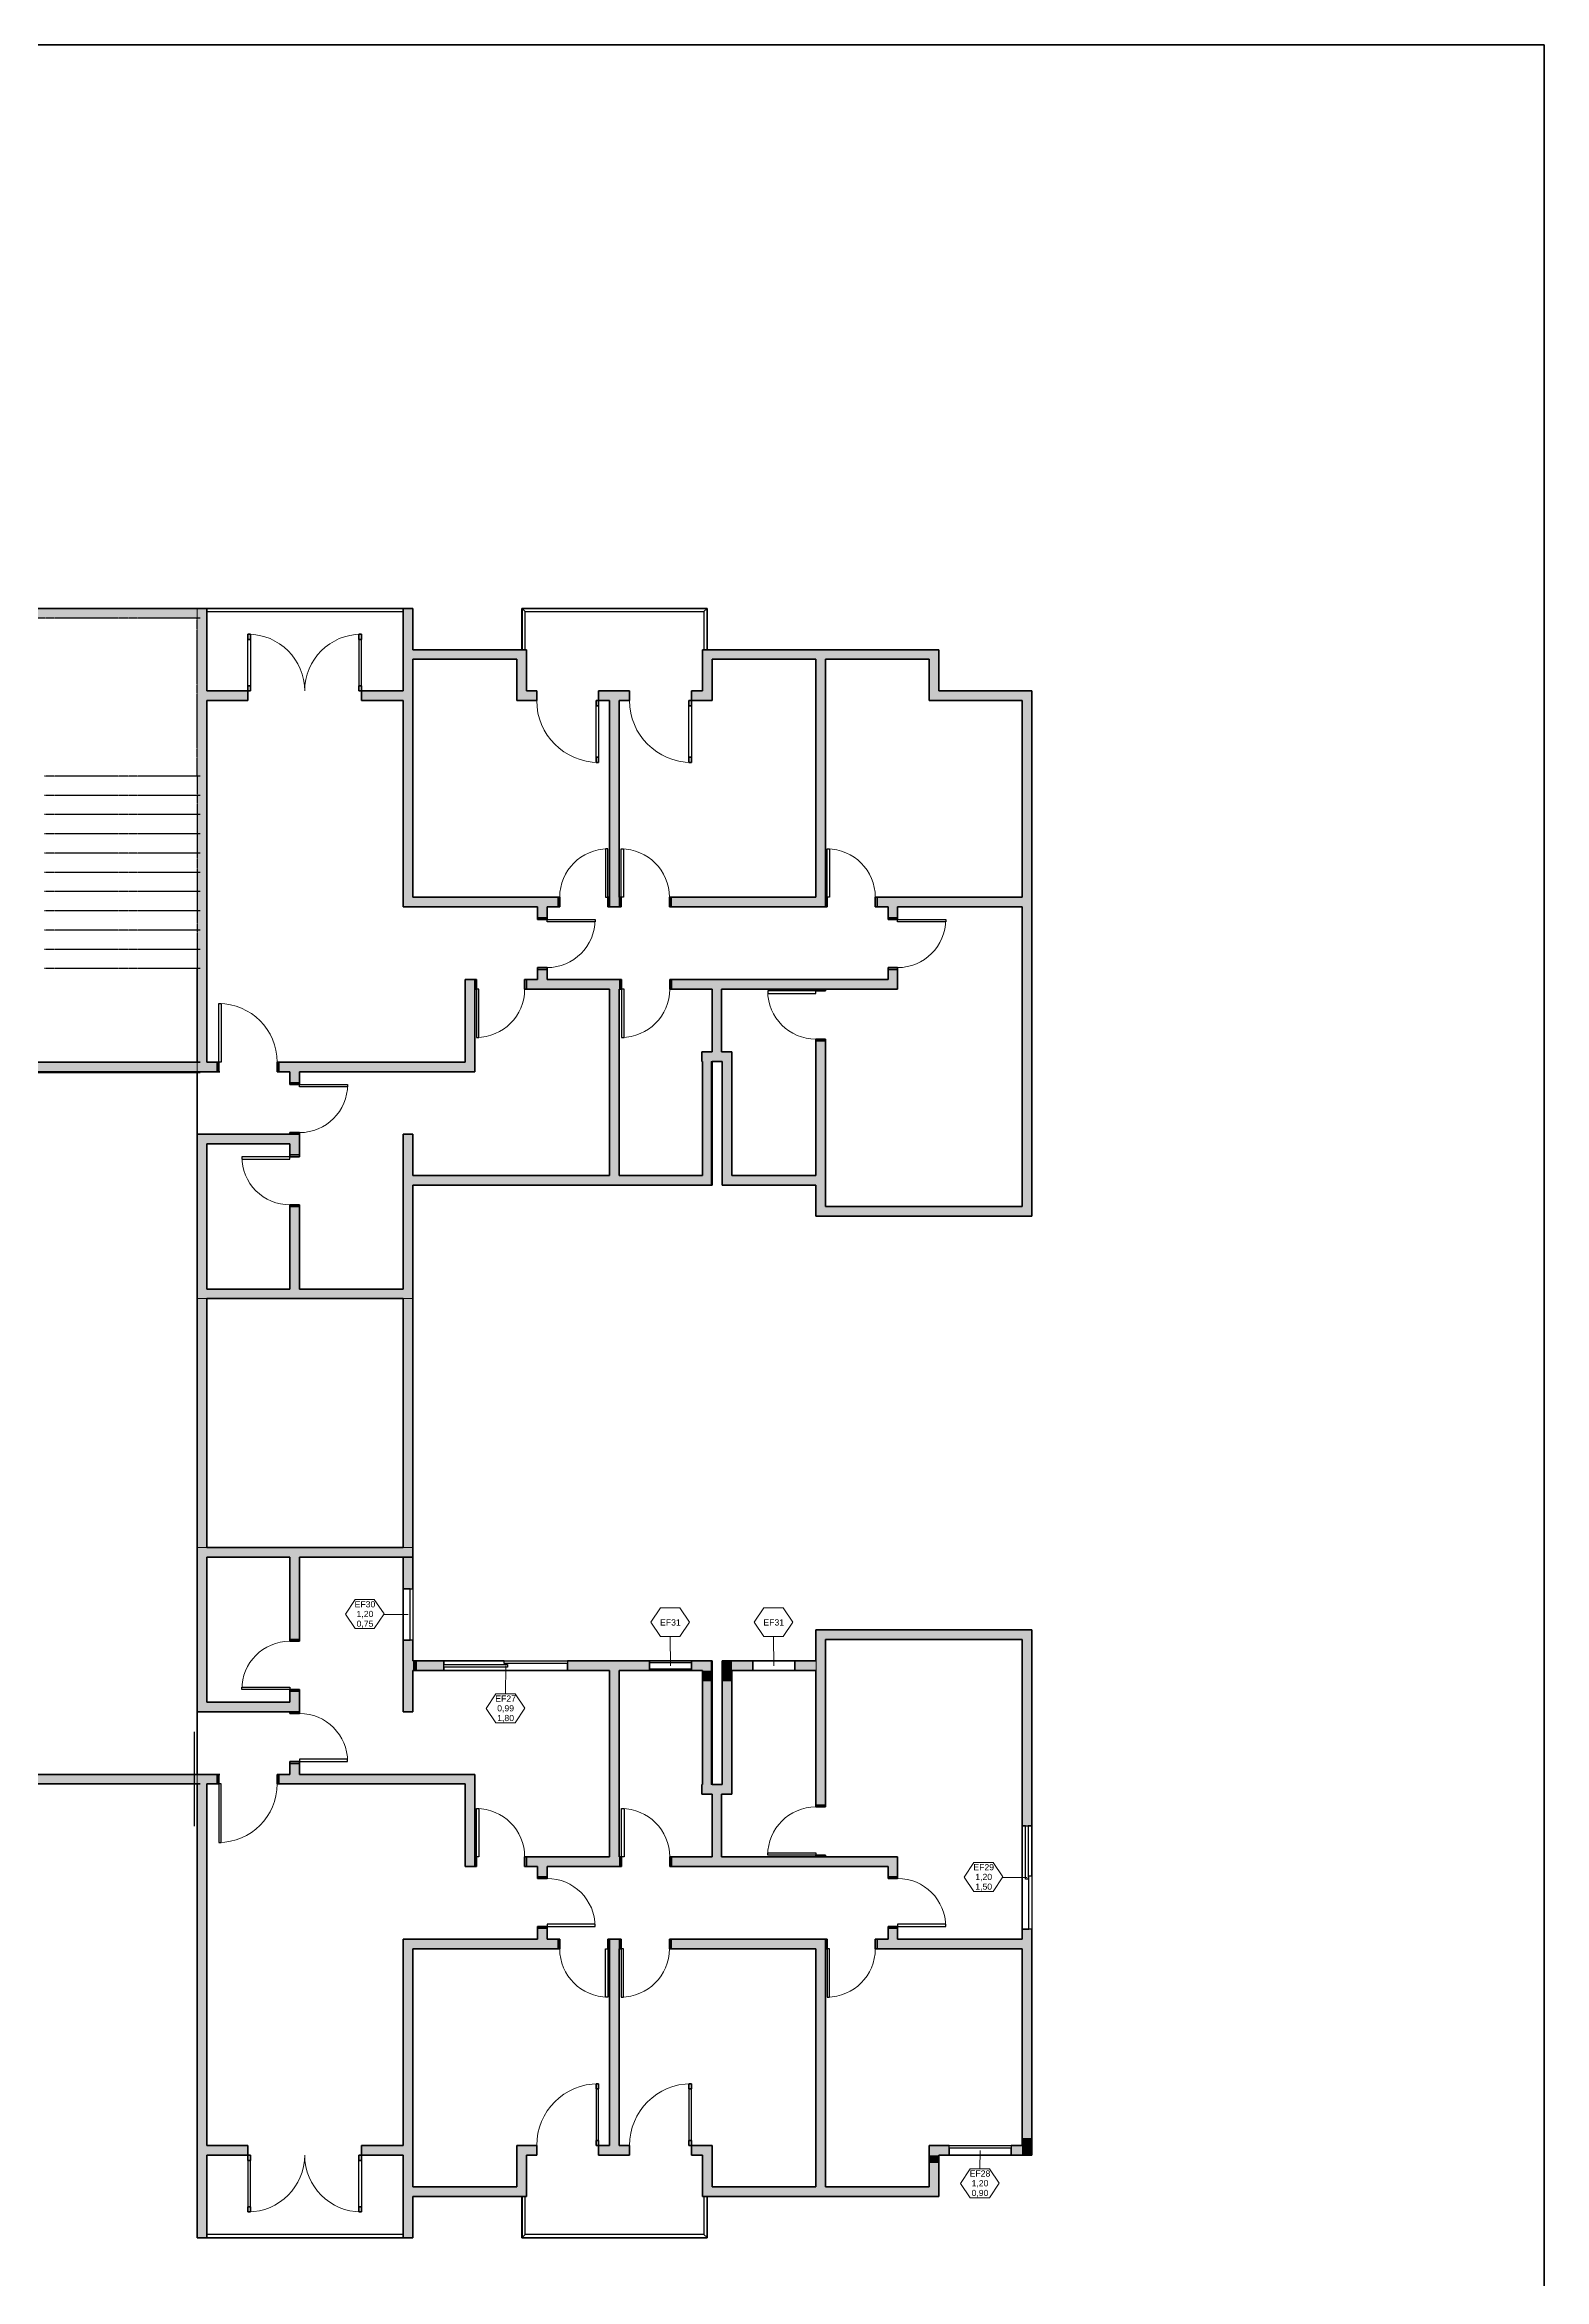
# Model space of a CAD drawing. Header units: millimetres. Extents: x -89199 to -43199, y 20435 to 81035.
# Drawn here: x -65012 to -43199, y 48529 to 81035 of the extents above; entities that cross this region are included whole.
import ezdxf

# ---------------------------------------------------------------- set-up
doc = ezdxf.new("R2010")
doc.units = ezdxf.units.MM
doc.linetypes.add('Oculto', pattern=[7.14375, 4.7625, -2.38125])
for name, color, linetype, lineweight in [('A-DOOR', 31, 'Continuous', 25), ('A-DOOR-FRAM', 31, 'Continuous', 35), ('A-FLOR', 192, 'Continuous', 35), ('A-FLOR-HDLN', 190, 'Continuous', 13), ('A-GLAZ', 151, 'Continuous', 25), ('A-GLAZ-IDEN', 152, 'Continuous', 9), ('A-WALL', 113, 'Continuous', 35), ('A-WALL-PATT', 111, 'Continuous', 35), ('Corrimão', 7, 'Continuous', 25), ('Guarda-corpos', 7, 'Continuous', 25), ('S-BEAM', 12, 'Continuous', 25), ('S-STRS-MBND', 31, 'Oculto', 25)]:
    doc.layers.add(name, color=color, linetype=linetype, lineweight=lineweight)
doc.styles.add('Arial', font='arial.ttf', dxfattribs={"height": 90})

# ---------------------------------------------------------------- blocks, each defined once
blk = doc.blocks.new('Porta-Interna-Única-2_Painel-Madeira - 700 x 2100mm-3154936-Planta baixa paredes')
at = {"layer": 'A-DOOR'}
for p, q in [((350, 767), (315, 767)), ((315, 767), (315, 67)), ((350, 67), (350, 767)), ((315, 67), (350, 67))]:
    blk.add_line(p, q, dxfattribs=at)
at = {"layer": 'A-DOOR', "lineweight": 13}
blk.add_arc((350, 67), 700, 90, 180, dxfattribs=at)
at = {"layer": 'A-DOOR-FRAM'}
for p, q in [((-350, 67), (-375, 67)), ((-375, 67), (-375, -73)), ((-350, -73), (-350, 67)), ((350, 67), (350, -73)), ((375, 67), (350, 67)), ((375, -73), (375, 67)), ((-375, -73), (-350, -73)), ((350, -73), (375, -73))]:
    blk.add_line(p, q, dxfattribs=at)
blk = doc.blocks.new('Porta-Interna-Única-2_Painel-Madeira - 700 x 2100mm-3166822-Planta baixa paredes')
at = {"layer": 'A-DOOR'}
for p, q in [((315, -67), (350, -67)), ((315, -767), (315, -67)), ((350, -67), (350, -767)), ((350, -767), (315, -767))]:
    blk.add_line(p, q, dxfattribs=at)
at = {"layer": 'A-DOOR', "lineweight": 13}
blk.add_arc((350, -67), 700, 180, 270, dxfattribs=at)
at = {"layer": 'A-DOOR-FRAM'}
for p, q in [((-375, 73), (-350, 73)), ((-375, -67), (-375, 73)), ((-350, 73), (-350, -67)), ((350, 73), (375, 73)), ((350, -67), (350, 73)), ((375, 73), (375, -67)), ((-350, -67), (-375, -67)), ((375, -67), (350, -67))]:
    blk.add_line(p, q, dxfattribs=at)
blk = doc.blocks.new('Porta-Interna-Única-2_Painel-Madeira - 900 x 2100mm 2-3167979-Planta baixa paredes')
at = {"layer": 'A-DOOR'}
for p, q in [((425, 917), (390, 917)), ((390, 917), (390, 67)), ((425, 67), (425, 917)), ((390, 67), (425, 67))]:
    blk.add_line(p, q, dxfattribs=at)
at = {"layer": 'A-DOOR', "lineweight": 13}
blk.add_arc((425, 67), 850, 90, 180, dxfattribs=at)
at = {"layer": 'A-DOOR-FRAM'}
for p, q in [((-425, 67), (-450, 67)), ((-450, 67), (-450, -73)), ((-425, -73), (-425, 67)), ((425, 67), (425, -73)), ((450, 67), (425, 67)), ((450, -73), (450, 67)), ((-450, -73), (-425, -73)), ((425, -73), (450, -73))]:
    blk.add_line(p, q, dxfattribs=at)
blk = doc.blocks.new('Porta de entrada dupla sem revestimento - 1640 x 2100mm-3183201-Planta baixa paredes')
at = {"layer": 'A-DOOR', "lineweight": 13}
for centre, start, end in [((-825, -70), 270, 360), ((825, -70), 180, 270)]:
    blk.add_arc(centre, 825, start, end, dxfattribs=at)
at = {"layer": 'A-DOOR-FRAM'}
for p, q in [((-790, -70), (-825, -70)), ((-825, -70), (-825, -145)), ((-790, -145), (-825, -145)), ((-790, -145), (-790, -70)), ((790, -145), (790, -70)), ((790, -70), (825, -70)), ((790, -145), (825, -145)), ((825, -70), (825, -145)), ((-790, -820), (-825, -820)), ((-825, -820), (-825, -895)), ((-790, -895), (-825, -895)), ((-790, -895), (-790, -820)), ((790, -820), (825, -820)), ((790, -895), (790, -820)), ((790, -895), (825, -895)), ((825, -820), (825, -895))]:
    blk.add_line(p, q, dxfattribs=at)
at = {"layer": 'A-DOOR-FRAM', "lineweight": 25}
for p, q in [((-825, -145), (-825, -820)), ((-790, -820), (-790, -145)), ((790, -820), (790, -145)), ((825, -145), (825, -820))]:
    blk.add_line(p, q, dxfattribs=at)
blk = doc.blocks.new('Porta de entrada única com revestimento - 900 x 2100mm-3173982-Planta baixa paredes')
at = {"layer": 'A-DOOR', "lineweight": 13}
blk.add_arc((450, 70), 900, 90, 180, dxfattribs=at)
at = {"layer": 'A-DOOR-FRAM'}
for p, q in [((415, 970), (450, 970)), ((415, 970), (415, 895)), ((415, 895), (450, 895)), ((450, 895), (450, 970)), ((415, 145), (450, 145)), ((415, 145), (415, 70)), ((415, 70), (450, 70)), ((450, 70), (450, 145))]:
    blk.add_line(p, q, dxfattribs=at)
at = {"layer": 'A-DOOR-FRAM', "lineweight": 25}
for p, q in [((415, 895), (415, 145)), ((450, 145), (450, 895))]:
    blk.add_line(p, q, dxfattribs=at)
blk = doc.blocks.new('Guarda-corpo - Guarda-corpo-3188745-Planta baixa paredes')
at = {"layer": 'Corrimão'}
for p, q in [((-59795, 49183), (-62655, 49183)), ((-62655, 49138), (-59795, 49138))]:
    blk.add_line(p, q, dxfattribs=at)
blk = doc.blocks.new('Guarda-corpo - Guarda-corpo-3190578-Planta baixa paredes')
at = {"layer": 'Corrimão'}
for p, q in [((-58067, 49735), (-58067, 49138)), ((-58022, 49183), (-58022, 49735)), ((-55422, 49735), (-55422, 49183)), ((-55377, 49138), (-55377, 49735)), ((-58067, 49138), (-58022, 49183)), ((-58067, 49138), (-55377, 49138)), ((-55422, 49183), (-58022, 49183)), ((-55377, 49138), (-55422, 49183))]:
    blk.add_line(p, q, dxfattribs=at)
blk = doc.blocks.new('Porta-Interna-Única-2_Painel-Madeira - 900 x 2100mm 2-3201281-Planta baixa paredes')
at = {"layer": 'A-DOOR'}
for p, q in [((390, -67), (425, -67)), ((390, -917), (390, -67)), ((425, -67), (425, -917)), ((425, -917), (390, -917))]:
    blk.add_line(p, q, dxfattribs=at)
at = {"layer": 'A-DOOR', "lineweight": 13}
blk.add_arc((425, -67), 850, 180, 270, dxfattribs=at)
at = {"layer": 'A-DOOR-FRAM'}
for p, q in [((-450, 73), (-425, 73)), ((-450, -67), (-450, 73)), ((-425, 73), (-425, -67)), ((425, 73), (450, 73)), ((425, -67), (425, 73)), ((450, 73), (450, -67)), ((-425, -67), (-450, -67)), ((450, -67), (425, -67))]:
    blk.add_line(p, q, dxfattribs=at)
blk = doc.blocks.new('Porta de entrada dupla sem revestimento - 1640 x 2100mm-3201288-Planta baixa paredes')
at = {"layer": 'A-DOOR', "lineweight": 13}
for centre, start, end in [((-825, 70), 0, 90), ((825, 70), 90, 180)]:
    blk.add_arc(centre, 825, start, end, dxfattribs=at)
at = {"layer": 'A-DOOR-FRAM'}
for p, q in [((-825, 820), (-825, 895)), ((-790, 895), (-825, 895)), ((-790, 820), (-825, 820)), ((-790, 895), (-790, 820)), ((790, 895), (825, 895)), ((790, 895), (790, 820)), ((790, 820), (825, 820)), ((825, 820), (825, 895)), ((-790, 145), (-825, 145)), ((-825, 70), (-825, 145)), ((-790, 70), (-825, 70)), ((-790, 145), (-790, 70)), ((790, 145), (825, 145)), ((790, 145), (790, 70)), ((790, 70), (825, 70)), ((825, 70), (825, 145))]:
    blk.add_line(p, q, dxfattribs=at)
at = {"layer": 'A-DOOR-FRAM', "lineweight": 25}
for p, q in [((-825, 145), (-825, 820)), ((-790, 820), (-790, 145)), ((790, 820), (790, 145)), ((825, 145), (825, 820))]:
    blk.add_line(p, q, dxfattribs=at)
blk = doc.blocks.new('Porta de entrada única com revestimento - 900 x 2100mm-3201287-Planta baixa paredes')
at = {"layer": 'A-DOOR', "lineweight": 13}
blk.add_arc((450, -70), 900, 180, 270, dxfattribs=at)
at = {"layer": 'A-DOOR-FRAM'}
for p, q in [((415, -145), (415, -70)), ((415, -70), (450, -70)), ((415, -145), (450, -145)), ((450, -70), (450, -145)), ((415, -895), (450, -895)), ((415, -970), (415, -895)), ((415, -970), (450, -970)), ((450, -895), (450, -970))]:
    blk.add_line(p, q, dxfattribs=at)
at = {"layer": 'A-DOOR-FRAM', "lineweight": 25}
for p, q in [((415, -895), (415, -145)), ((450, -145), (450, -895))]:
    blk.add_line(p, q, dxfattribs=at)
blk = doc.blocks.new('Guarda-corpo - Guarda-corpo-3206152-Planta baixa paredes')
at = {"layer": 'Corrimão'}
for p, q in [((-59795, 72833), (-62655, 72833)), ((-62655, 72788), (-59795, 72788))]:
    blk.add_line(p, q, dxfattribs=at)
blk = doc.blocks.new('Guarda-corpo - Guarda-corpo-3206160-Planta baixa paredes')
at = {"layer": 'Corrimão'}
for p, q in [((-58067, 72833), (-58067, 72235)), ((-58022, 72788), (-58067, 72833)), ((-55377, 72833), (-58067, 72833)), ((-55422, 72788), (-55377, 72833)), ((-55377, 72235), (-55377, 72833)), ((-58022, 72235), (-58022, 72788)), ((-58022, 72788), (-55422, 72788)), ((-55422, 72788), (-55422, 72235))]:
    blk.add_line(p, q, dxfattribs=at)
blk = doc.blocks.new('Janela de correr - 2 Painéis - Janela de correr - 2 Painéis-3159967-Planta baixa paredes')
at = {"layer": 'A-GLAZ'}
for p, q in [((-25, 20), (900, 20)), ((-25, -20), (-25, 20)), ((900, 20), (900, -20)), ((-900, -30), (25, -30)), ((-900, -70), (-900, -30)), ((25, -70), (-900, -70)), ((900, -20), (-25, -20)), ((25, -30), (25, -70))]:
    blk.add_line(p, q, dxfattribs=at)
blk = doc.blocks.new('Inclinar e virar janela - 1 Painel - Inclinar e virar janela - 1 Painel-3187386-Planta baixa paredes')
at = {"layer": 'A-GLAZ'}
for p, q in [((-450, -30), (450, -30)), ((-450, -70), (-450, -30)), ((450, -70), (-450, -70)), ((450, -30), (450, -70))]:
    blk.add_line(p, q, dxfattribs=at)
blk = doc.blocks.new('Janela de correr - 2 Painéis - Janela de correr - 2 Painéis 1_50m-3186933-Planta baixa paredes')
at = {"layer": 'A-GLAZ'}
for p, q in [((-25, 20), (750, 20)), ((-25, -20), (-25, 20)), ((750, 20), (750, -20)), ((-750, -30), (25, -30)), ((-750, -70), (-750, -30)), ((25, -70), (-750, -70)), ((750, -20), (-25, -20)), ((25, -30), (25, -70))]:
    blk.add_line(p, q, dxfattribs=at)
blk = doc.blocks.new('Inclinar e virar janela - 1 Painel - Inclinar e virar janela - 1 Painel 0_75m-3187403-Planta baixa paredes')
at = {"layer": 'A-GLAZ'}
for p, q in [((-375, 70), (375, 70)), ((-375, 30), (-375, 70)), ((375, 30), (-375, 30)), ((375, 70), (375, 30))]:
    blk.add_line(p, q, dxfattribs=at)
blk = doc.blocks.new('Identificador da janela - Identificador da janela-3406965-Planta baixa paredes')
at = {"layer": 'A-GLAZ-IDEN'}
for p, q in [((-9.5, 0.2), (-4.8, 7.2)), ((-4.8, -6.8), (-9.5, 0.2)), ((-4.8, 7.2), (4.5, 7.2)), ((4.5, 7.2), (9.2, 0.3)), ((4.5, -6.8), (9.2, 0.3)), ((-4.8, -6.8), (4.5, -6.8))]:
    blk.add_line(p, q, dxfattribs=at)

msp = doc.modelspace()

# ---------------------------------------------------------------- hatches: boundary and pattern name
at = {"layer": 'A-WALL-PATT'}
for points in [[(-65302, 72695), (-62752, 72695), (-62752, 72835), (-67602, 72835), (-67602, 72695), (-66156, 72695)], [(-62655, 66095), (-62655, 72835), (-62795, 72835), (-62795, 66095)], [(-59655, 68495), (-59655, 72835), (-59795, 72835), (-59795, 68495)], [(-58145, 72095), (-58145, 72235), (-59655, 72235), (-59655, 72095), (-58922, 72095)], [(-58005, 71635), (-58005, 72235), (-58145, 72235), (-58145, 71635)], [(-53655, 72095), (-52145, 72095), (-52145, 72235), (-55445, 72235), (-55445, 72095), (-53795, 72095)], [(-52005, 71635), (-52005, 72235), (-52145, 72235), (-52145, 71635)], [(-55315, 71635), (-55305, 71635), (-55305, 72095), (-55445, 72095), (-55445, 71635), (-55353, 71635)], [(-53795, 68495), (-53655, 68495), (-53655, 72095), (-53795, 72095), (-53795, 68573)], [(-50795, 71495), (-50795, 71635), (-52145, 71635), (-52145, 71495), (-51219, 71495)], [(-50680, 64135), (-50655, 64135), (-50655, 71635), (-50795, 71635), (-50795, 64135)], [(-56795, 68635), (-56655, 68635), (-56655, 71495), (-56795, 71495), (-56795, 69463)], [(-53840, 68495), (-53795, 68495), (-53795, 68635), (-55880, 68635), (-55880, 68495), (-55155, 68495)], [(-52605, 68495), (-50795, 68495), (-50795, 68635), (-52905, 68635), (-52905, 68495), (-52745, 68495)], [(-58755, 66235), (-58755, 67435), (-58895, 67435), (-58895, 66235)], [(-56655, 64585), (-56655, 67295), (-56795, 67295), (-56795, 64585), (-56711, 64585)], [(-55305, 66385), (-55165, 66385), (-55165, 67295), (-55305, 67295)], [(-55315, 66245), (-55015, 66245), (-55015, 66385), (-55455, 66385), (-55455, 66245), (-55445, 66245)], [(-53795, 63995), (-53655, 63995), (-53655, 66545), (-53795, 66545), (-53795, 64135)], [(-55315, 64585), (-55305, 64585), (-55305, 66245), (-55445, 66245), (-55445, 64585)], [(-55155, 64445), (-55015, 64445), (-55015, 66245), (-55155, 66245), (-55155, 65317)], [(-61445, 65045), (-61445, 65185), (-62795, 65185), (-62795, 65045), (-61605, 65045)], [(-62795, 62795), (-62655, 62795), (-62655, 65045), (-62795, 65045), (-62795, 62935)], [(-59795, 62935), (-59655, 62935), (-59655, 65185), (-59795, 65185), (-59795, 63234)], [(-55315, 64445), (-55305, 64445), (-55305, 64585), (-59655, 64585), (-59655, 64445), (-56711, 64445)], [(-55015, 64445), (-53795, 64445), (-53795, 64585), (-55015, 64585)], [(-53655, 63995), (-50655, 63995), (-50655, 64135), (-53655, 64135)], [(-62795, 56925), (-62655, 56925), (-62655, 62795), (-62795, 62795), (-62795, 59068)], [(-59795, 62795), (-59655, 62795), (-59655, 62935), (-62655, 62935), (-62655, 62795), (-59873, 62795)], [(-59655, 59175), (-59655, 62795), (-59795, 62795), (-59795, 59175)], [(-59695, 59035), (-59655, 59035), (-59655, 59175), (-62655, 59175), (-62655, 59035), (-59795, 59035)], [(-53795, 55425), (-53655, 55425), (-53655, 57975), (-53795, 57975), (-53795, 57594), (-53782, 57594), (-53782, 57229), (-53795, 57229), (-53795, 56405)], [(-50795, 57835), (-50655, 57835), (-50655, 57975), (-53655, 57975), (-53655, 57835), (-50935, 57835)], [(-53795, 57229), (-53782, 57229), (-53782, 57594), (-53795, 57594), (-53795, 57385)], [(-59795, 56785), (-59655, 56785), (-59655, 57385), (-59795, 57385), (-59795, 56985)], [(-59655, 57385), (-59594, 57385), (-59594, 57525), (-59655, 57525)], [(-56795, 54675), (-56655, 54675), (-56655, 57385), (-56795, 57385), (-56795, 54902)], [(-55445, 57229), (-55305, 57229), (-55305, 57385), (-55445, 57385)], [(-55315, 55725), (-55305, 55725), (-55305, 57229), (-55445, 57229), (-55445, 55725)], [(-55015, 57229), (-55015, 57525), (-55155, 57525), (-55155, 57229)], [(-55155, 55725), (-55015, 55725), (-55015, 57229), (-55155, 57229), (-55155, 56985)], [(-61605, 56785), (-61445, 56785), (-61445, 56925), (-62795, 56925), (-62795, 56785), (-62655, 56785)], [(-66156, 55735), (-62752, 55735), (-62752, 55875), (-67602, 55875), (-67602, 55735)], [(-62795, 49135), (-62655, 49135), (-62655, 55875), (-62795, 55875), (-62795, 50735)], [(-58755, 54535), (-58755, 55735), (-58895, 55735), (-58895, 54535)], [(-55455, 55585), (-55015, 55585), (-55015, 55725), (-55455, 55725)], [(-55165, 54675), (-55165, 55585), (-55305, 55585), (-55305, 54675), (-55194, 54675)], [(-59795, 49135), (-59655, 49135), (-59655, 53475), (-59795, 53475), (-59795, 49709)], [(-56655, 50475), (-56655, 53335), (-56795, 53335), (-56795, 50475)], [(-55375, 53335), (-53795, 53335), (-53795, 53475), (-55880, 53475), (-55880, 53335)], [(-53655, 49875), (-53655, 53475), (-53795, 53475), (-53795, 49875)], [(-52745, 53335), (-50795, 53335), (-50795, 53475), (-52905, 53475), (-52905, 53335)], [(-50655, 50335), (-50655, 50587), (-50795, 50587), (-50795, 50335)], [(-58005, 49735), (-58005, 50335), (-58145, 50335), (-58145, 49735), (-58070, 49735)], [(-55305, 49875), (-55305, 50335), (-55445, 50335), (-55445, 49875), (-55315, 49875)], [(-52127, 50221), (-52005, 50221), (-52005, 50335), (-52145, 50335), (-52145, 50221)], [(-52005, 49735), (-52005, 50221), (-52145, 50221), (-52145, 49735)], [(-58145, 49735), (-58145, 49875), (-59655, 49875), (-59655, 49735)], [(-52145, 49735), (-52145, 49875), (-55445, 49875), (-55445, 49735), (-53548, 49735)]]:
    msp.add_hatch(color=256, dxfattribs=at).paths.add_polyline_path(points, flags=0)
h = msp.add_hatch(color=256, dxfattribs=at)
h.paths.add_polyline_path([(-59795, 71495), (-59795, 71635), (-60405, 71635), (-60405, 71495), (-59873, 71495)], flags=0)
h.paths.add_polyline_path([(-62293, 71495), (-62055, 71495), (-62055, 71635), (-62655, 71635), (-62655, 71495)], flags=0)
h = msp.add_hatch(color=256, dxfattribs=at)
h.paths.add_polyline_path([(-56955, 71495), (-56505, 71495), (-56505, 71635), (-56955, 71635), (-56955, 71567)], flags=0)
h.paths.add_polyline_path([(-55348, 71495), (-55305, 71495), (-55305, 71635), (-55605, 71635), (-55605, 71495), (-55368, 71495)], flags=0)
h.paths.add_polyline_path([(-58145, 71495), (-57855, 71495), (-57855, 71635), (-58145, 71635), (-58145, 71567)], flags=0)
h = msp.add_hatch(color=256, dxfattribs=at)
h.paths.add_polyline_path([(-56711, 68495), (-56650, 68495), (-56650, 68635), (-56795, 68635), (-56795, 68495)], flags=0)
h.paths.add_polyline_path([(-58831, 68495), (-57545, 68495), (-57545, 68635), (-59655, 68635), (-59655, 68495)], flags=0)
h.paths.add_polyline_path([(-55880, 68495), (-55880, 68635), (-55900, 68635), (-55900, 68495), (-55895, 68495)], flags=0)
h = msp.add_hatch(color=256, dxfattribs=at)
h.paths.add_polyline_path([(-57705, 67435), (-57705, 67585), (-57845, 67585), (-57845, 67435)], flags=0)
h.paths.add_polyline_path([(-57845, 68335), (-57705, 68335), (-57705, 68495), (-57845, 68495), (-57845, 68373)], flags=0)
h = msp.add_hatch(color=256, dxfattribs=at)
h.paths.add_polyline_path([(-52605, 67295), (-52605, 67585), (-52745, 67585), (-52745, 67295)], flags=0)
h.paths.add_polyline_path([(-52745, 68335), (-52605, 68335), (-52605, 68495), (-52745, 68495)], flags=0)
h = msp.add_hatch(color=256, dxfattribs=at)
h.paths.add_polyline_path([(-58005, 67295), (-56645, 67295), (-56645, 67435), (-58005, 67435), (-58005, 67400)], flags=0)
h.paths.add_polyline_path([(-52745, 67295), (-52745, 67435), (-55895, 67435), (-55895, 67295), (-53548, 67295)], flags=0)
h = msp.add_hatch(color=256, dxfattribs=at)
h.paths.add_polyline_path([(-67598, 66095), (-67372, 66095), (-67372, 66235), (-67602, 66235), (-67602, 66095)], flags=0)
h.paths.add_polyline_path([(-62752, 66095), (-62752, 66235), (-65932, 66235), (-65932, 66095), (-62756, 66095)], flags=0)
h = msp.add_hatch(color=256, dxfattribs=at)
h.paths.add_polyline_path([(-61305, 66095), (-58755, 66095), (-58755, 66235), (-61605, 66235), (-61605, 66095), (-61445, 66095)], flags=0)
h.paths.add_polyline_path([(-62505, 66095), (-62505, 66235), (-62655, 66235), (-62655, 66095)], flags=0)
h = msp.add_hatch(color=256, dxfattribs=at)
h.paths.add_polyline_path([(-61305, 62935), (-61305, 64135), (-61445, 64135), (-61445, 62935)], flags=0)
h.paths.add_polyline_path([(-61445, 64885), (-61305, 64885), (-61305, 65185), (-61445, 65185), (-61445, 65045)], flags=0)
h.paths.add_polyline_path([(-61305, 65935), (-61305, 66095), (-61445, 66095), (-61445, 65935)], flags=0)
h = msp.add_hatch(color=256, dxfattribs=at)
h.paths.add_polyline_path([(-61445, 55875), (-61305, 55875), (-61305, 56035), (-61445, 56035)], flags=0)
h.paths.add_polyline_path([(-61445, 56785), (-61305, 56785), (-61305, 57085), (-61445, 57085), (-61445, 56925)], flags=0)
h.paths.add_polyline_path([(-61305, 57835), (-61305, 59035), (-61445, 59035), (-61445, 57835)], flags=0)
h = msp.add_hatch(color=256, dxfattribs=at)
h.paths.add_polyline_path([(-59795, 57385), (-59655, 57385), (-59655, 57825), (-59795, 57825), (-59795, 57599)], flags=0)
h.paths.add_polyline_path([(-59695, 58575), (-59655, 58575), (-59655, 59035), (-59795, 59035), (-59795, 58575)], flags=0)
h = msp.add_hatch(color=256, dxfattribs=at)
h.paths.add_polyline_path([(-50655, 50587), (-50655, 53530), (-50795, 53530), (-50795, 50587)], flags=0)
h.paths.add_polyline_path([(-50795, 55364), (-50655, 55364), (-50655, 57835), (-50795, 57835), (-50795, 57183)], flags=0)
h = msp.add_hatch(color=256, dxfattribs=at)
h.paths.add_polyline_path([(-57196, 57385), (-56649, 57385), (-56649, 57525), (-57196, 57525)], flags=0)
h.paths.add_polyline_path([(-59317, 57385), (-59257, 57385), (-59257, 57525), (-59594, 57525), (-59594, 57385), (-59590, 57385)], flags=0)
h = msp.add_hatch(color=256, dxfattribs=at)
h.paths.add_polyline_path([(-57405, 57385), (-57196, 57385), (-57196, 57525), (-57405, 57525), (-57405, 57408)], flags=0)
h.paths.add_polyline_path([(-59257, 57385), (-59205, 57385), (-59205, 57525), (-59257, 57525), (-59257, 57408)], flags=0)
h = msp.add_hatch(color=256, dxfattribs=at)
h.paths.add_polyline_path([(-56358, 57385), (-56213, 57385), (-56213, 57525), (-56649, 57525), (-56649, 57385)], flags=0)
h.paths.add_polyline_path([(-55315, 57385), (-55305, 57385), (-55305, 57525), (-55603, 57525), (-55603, 57385), (-55445, 57385)], flags=0)
h = msp.add_hatch(color=256, dxfattribs=at)
h.paths.add_polyline_path([(-53901, 57385), (-53795, 57385), (-53795, 57525), (-54100, 57525), (-54100, 57385)], flags=0)
h.paths.add_polyline_path([(-55015, 57385), (-54710, 57385), (-54710, 57525), (-55015, 57525)], flags=0)
h = msp.add_hatch(color=256, dxfattribs=at)
h.paths.add_polyline_path([(-58895, 55735), (-58755, 55735), (-58755, 55875), (-61605, 55875), (-61605, 55735), (-59291, 55735)], flags=0)
h.paths.add_polyline_path([(-62505, 55735), (-62505, 55875), (-62655, 55875), (-62655, 55735)], flags=0)
h = msp.add_hatch(color=256, dxfattribs=at)
h.paths.add_polyline_path([(-50795, 53530), (-50655, 53530), (-50655, 53625), (-50795, 53625)], flags=0)
h.paths.add_polyline_path([(-50655, 55125), (-50655, 55364), (-50795, 55364), (-50795, 55125), (-50705, 55125)], flags=0)
h = msp.add_hatch(color=256, dxfattribs=at)
h.paths.add_polyline_path([(-52745, 54535), (-52745, 54675), (-55895, 54675), (-55895, 54535), (-53548, 54535)], flags=0)
h.paths.add_polyline_path([(-56645, 54535), (-56645, 54675), (-58005, 54675), (-58005, 54535), (-56655, 54535)], flags=0)
h = msp.add_hatch(color=256, dxfattribs=at)
h.paths.add_polyline_path([(-52745, 53475), (-52605, 53475), (-52605, 53635), (-52745, 53635)], flags=0)
h.paths.add_polyline_path([(-52605, 54385), (-52605, 54675), (-52745, 54675), (-52745, 54385)], flags=0)
h = msp.add_hatch(color=256, dxfattribs=at)
h.paths.add_polyline_path([(-57845, 53475), (-57705, 53475), (-57705, 53635), (-57845, 53635), (-57845, 53598)], flags=0)
h.paths.add_polyline_path([(-57845, 54385), (-57705, 54385), (-57705, 54535), (-57845, 54535)], flags=0)
h = msp.add_hatch(color=256, dxfattribs=at)
h.paths.add_polyline_path([(-56650, 53335), (-56650, 53475), (-56795, 53475), (-56795, 53335), (-56655, 53335)], flags=0)
h.paths.add_polyline_path([(-58802, 53335), (-57545, 53335), (-57545, 53475), (-59655, 53475), (-59655, 53335)], flags=0)
h.paths.add_polyline_path([(-55895, 53335), (-55880, 53335), (-55880, 53475), (-55900, 53475), (-55900, 53335)], flags=0)
h = msp.add_hatch(color=256, dxfattribs=at)
h.paths.add_polyline_path([(-59795, 50335), (-59795, 50475), (-60405, 50475), (-60405, 50335), (-59873, 50335)], flags=0)
h.paths.add_polyline_path([(-62655, 50335), (-62055, 50335), (-62055, 50475), (-62655, 50475)], flags=0)
h = msp.add_hatch(color=256, dxfattribs=at)
h.paths.add_polyline_path([(-55305, 50335), (-55305, 50475), (-55605, 50475), (-55605, 50335), (-55315, 50335)], flags=0)
h.paths.add_polyline_path([(-56505, 50335), (-56505, 50475), (-56955, 50475), (-56955, 50335), (-56655, 50335)], flags=0)
h.paths.add_polyline_path([(-58005, 50335), (-57855, 50335), (-57855, 50475), (-58145, 50475), (-58145, 50335)], flags=0)
h = msp.add_hatch(color=256, dxfattribs=at)
h.paths.add_polyline_path([(-52145, 50335), (-51855, 50335), (-51855, 50475), (-52145, 50475)], flags=0)
h.paths.add_polyline_path([(-50955, 50335), (-50795, 50335), (-50795, 50475), (-50955, 50475), (-50955, 50435)], flags=0)

# ---------------------------------------------------------------- linework, layer by layer
for p, q in [((-62838, 56491), (-62838, 55122)), ((-62795, 55875), (-62838, 55875))]:
    msp.add_line(p, q)
at = {"layer": 'A-FLOR'}
for p, q in [((-43199, 81035), (-89199, 81035)), ((-43199, 20435), (-43199, 81035)), ((-59795, 72835), (-62655, 72835)), ((-55375, 72835), (-58070, 72835)), ((-58070, 72835), (-58070, 72235)), ((-55375, 72235), (-55375, 72835)), ((-62752, 66085), (-67602, 66085)), ((-62795, 65185), (-62795, 66095)), ((-62795, 56785), (-62795, 55875)), ((-58070, 49735), (-58070, 49135)), ((-55375, 49135), (-55375, 49735)), ((-62655, 49135), (-59795, 49135)), ((-58070, 49135), (-55375, 49135))]:
    msp.add_line(p, q, dxfattribs=at)
at = {"layer": 'A-FLOR-HDLN'}
for p, q in [((-62795, 72695), (-62795, 72835)), ((-62795, 66235), (-62795, 66095)), ((-55315, 64445), (-55315, 66245)), ((-55315, 66245), (-55305, 66245)), ((-62795, 62795), (-62655, 62795)), ((-59795, 62795), (-59655, 62795)), ((-62655, 59175), (-62795, 59175)), ((-59655, 59175), (-59795, 59175)), ((-55315, 55725), (-55315, 57525)), ((-62795, 55875), (-62795, 55735)), ((-55305, 55725), (-55315, 55725))]:
    msp.add_line(p, q, dxfattribs=at)
at = {"layer": 'A-GLAZ-IDEN'}
for p, q in [((-59725, 58200), (-60075, 58200)), ((-55908, 57455), (-55912, 57877)), ((-54405, 57455), (-54409, 57877)), ((-58305, 57455), (-58309, 57047)), ((-50725, 54375), (-51075, 54375)), ((-51405, 50405), (-51409, 50137))]:
    msp.add_line(p, q, dxfattribs=at)
at = {"layer": 'A-WALL', "lineweight": 70}
for p, q in [((-62612, 72835), (-67742, 72835)), ((-62655, 71635), (-62655, 72835)), ((-59795, 72835), (-59795, 71635)), ((-59655, 72835), (-59795, 72835)), ((-59655, 72235), (-59655, 72835)), ((-58005, 72235), (-59655, 72235)), ((-58005, 71635), (-58005, 72235)), ((-52005, 72235), (-55445, 72235)), ((-55445, 72235), (-55445, 71635)), ((-52005, 71635), (-52005, 72235)), ((-59655, 72095), (-58145, 72095)), ((-59655, 68635), (-59655, 72095)), ((-58145, 72095), (-58145, 71495)), ((-55305, 72095), (-53795, 72095)), ((-55305, 71495), (-55305, 72095)), ((-53795, 72095), (-53795, 68635)), ((-53655, 72095), (-52145, 72095)), ((-53655, 68635), (-53655, 72095)), ((-52145, 72095), (-52145, 71495)), ((-62055, 71635), (-62655, 71635)), ((-62055, 71495), (-62055, 71635)), ((-59795, 71635), (-60405, 71635)), ((-60405, 71635), (-60405, 71495)), ((-57855, 71635), (-58005, 71635)), ((-57855, 71495), (-57855, 71635)), ((-56505, 71635), (-56955, 71635)), ((-56955, 71635), (-56955, 71495)), ((-56505, 71495), (-56505, 71635)), ((-55445, 71635), (-55605, 71635)), ((-55605, 71635), (-55605, 71495)), ((-50655, 71635), (-52005, 71635)), ((-50655, 63995), (-50655, 71635)), ((-62655, 66235), (-62655, 71495)), ((-62655, 71495), (-62055, 71495)), ((-60405, 71495), (-59795, 71495)), ((-59795, 71495), (-59795, 68495)), ((-58145, 71495), (-57855, 71495)), ((-56955, 71495), (-56795, 71495)), ((-56795, 71495), (-56795, 68635)), ((-56655, 71495), (-56505, 71495)), ((-56655, 68635), (-56655, 71495)), ((-55605, 71495), (-55305, 71495)), ((-52145, 71495), (-50795, 71495)), ((-50795, 71495), (-50795, 68635)), ((-57545, 68635), (-59655, 68635)), ((-56650, 68635), (-56655, 68635)), ((-53795, 68635), (-55900, 68635)), ((-50795, 68635), (-52905, 68635)), ((-59795, 68495), (-57845, 68495)), ((-57845, 68495), (-57845, 68335)), ((-57705, 68495), (-57545, 68495)), ((-57705, 68335), (-57705, 68495)), ((-56795, 68495), (-56650, 68495)), ((-55900, 68495), (-53655, 68495)), ((-52905, 68495), (-52745, 68495)), ((-52745, 68495), (-52745, 68335)), ((-52605, 68495), (-50795, 68495)), ((-52605, 68335), (-52605, 68495)), ((-50795, 68495), (-50795, 64135)), ((-62795, 67595), (-62795, 66235)), ((-58755, 67435), (-58895, 67435)), ((-58895, 67435), (-58895, 66235)), ((-58755, 66095), (-58755, 67295)), ((-57845, 67435), (-58005, 67435)), ((-58005, 67295), (-56795, 67295)), ((-57845, 67585), (-57845, 67435)), ((-57705, 67435), (-57705, 67585)), ((-56645, 67435), (-57705, 67435)), ((-56795, 67295), (-56795, 64585)), ((-56655, 67295), (-56645, 67295)), ((-56655, 64585), (-56655, 67295)), ((-52745, 67435), (-55895, 67435)), ((-55895, 67295), (-55305, 67295)), ((-55305, 67295), (-55305, 66385)), ((-55165, 67295), (-53795, 67295)), ((-55165, 66385), (-55165, 67295)), ((-53655, 67295), (-52605, 67295)), ((-52745, 67585), (-52745, 67435)), ((-52605, 67295), (-52605, 67585)), ((-55305, 66385), (-55455, 66385)), ((-55455, 66385), (-55455, 66245)), ((-55015, 66385), (-55165, 66385)), ((-55015, 64585), (-55015, 66385)), ((-53795, 66545), (-53795, 64585)), ((-53655, 64135), (-53655, 66545)), ((-62752, 66235), (-65932, 66235)), ((-65932, 66095), (-62462, 66095)), ((-62505, 66235), (-62655, 66235)), ((-58895, 66235), (-61605, 66235)), ((-61605, 66095), (-61445, 66095)), ((-61445, 66095), (-61445, 65935)), ((-61305, 66095), (-58755, 66095)), ((-61305, 65935), (-61305, 66095)), ((-55455, 66245), (-55445, 66245)), ((-55445, 66245), (-55445, 64585)), ((-55305, 64445), (-55305, 66245)), ((-55305, 66245), (-55155, 66245)), ((-55155, 66245), (-55155, 64445)), ((-62795, 65185), (-62795, 56785)), ((-61445, 65185), (-62795, 65185)), ((-62655, 65045), (-61445, 65045)), ((-62655, 62935), (-62655, 65045)), ((-61445, 65045), (-61445, 64885)), ((-61305, 64885), (-61305, 65185)), ((-59655, 65185), (-59795, 65185)), ((-59795, 65185), (-59795, 62935)), ((-59655, 64585), (-59655, 65185)), ((-56795, 64585), (-59655, 64585)), ((-59655, 64445), (-55305, 64445)), ((-59655, 58575), (-59655, 64445)), ((-55445, 64585), (-56655, 64585)), ((-55155, 64445), (-53795, 64445)), ((-53795, 64585), (-55015, 64585)), ((-53795, 64445), (-53795, 63995)), ((-61445, 64135), (-61445, 62935)), ((-61305, 62935), (-61305, 64135)), ((-50795, 64135), (-53655, 64135)), ((-53795, 63995), (-50655, 63995)), ((-61445, 62935), (-62655, 62935)), ((-62655, 59175), (-62655, 62795)), ((-62655, 62795), (-59795, 62795)), ((-59795, 62935), (-61305, 62935)), ((-59795, 62795), (-59795, 59175)), ((-62655, 59175), (-59795, 59175)), ((-62655, 56925), (-62655, 59035)), ((-62655, 59035), (-61445, 59035)), ((-61445, 59035), (-61445, 57835)), ((-61305, 59035), (-59655, 59035)), ((-61305, 57835), (-61305, 59035)), ((-59795, 59035), (-59795, 58575)), ((-59795, 58575), (-59695, 58575)), ((-53795, 57975), (-53795, 57525)), ((-50655, 57975), (-53795, 57975)), ((-50655, 57975), (-50655, 55125)), ((-59795, 56785), (-59795, 57825)), ((-59795, 57825), (-59695, 57825)), ((-59655, 57825), (-59655, 57525)), ((-53655, 55425), (-53655, 57835)), ((-53655, 57835), (-50795, 57835)), ((-50795, 57835), (-50795, 55125)), ((-59655, 57525), (-59205, 57525)), ((-59655, 56785), (-59655, 57385)), ((-59655, 57385), (-59205, 57385)), ((-59205, 57475), (-59205, 57525)), ((-59205, 57385), (-59205, 57435)), ((-57405, 57525), (-56213, 57525)), ((-57405, 57385), (-57405, 57485)), ((-57405, 57385), (-56795, 57385)), ((-56795, 57385), (-56795, 54675)), ((-56213, 57385), (-56655, 57385)), ((-56655, 54675), (-56655, 57385)), ((-56213, 57385), (-56213, 57525)), ((-55305, 57525), (-55603, 57525)), ((-55603, 57385), (-55603, 57525)), ((-55445, 57385), (-55603, 57385)), ((-55445, 55725), (-55445, 57385)), ((-55305, 55725), (-55305, 57525)), ((-55155, 55725), (-55155, 57525)), ((-55155, 57525), (-54710, 57525)), ((-55015, 55585), (-55015, 57385)), ((-55015, 57385), (-54710, 57385)), ((-54710, 57385), (-54710, 57525)), ((-53795, 57525), (-54100, 57525)), ((-54100, 57385), (-54100, 57525)), ((-53795, 57385), (-54100, 57385)), ((-53795, 55425), (-53795, 57385)), ((-61445, 56925), (-62655, 56925)), ((-61445, 57085), (-61445, 56925)), ((-61305, 56785), (-61305, 57085)), ((-62795, 56785), (-61445, 56785)), ((-59795, 56785), (-59655, 56785)), ((-61445, 56035), (-61445, 55875)), ((-61305, 55875), (-61305, 56035)), ((-62462, 55875), (-67602, 55875)), ((-67602, 55735), (-62752, 55735)), ((-62795, 55735), (-62795, 49135)), ((-62655, 50475), (-62655, 55735)), ((-62655, 55735), (-62505, 55735)), ((-61445, 55875), (-61605, 55875)), ((-61605, 55735), (-58895, 55735)), ((-58755, 55875), (-61305, 55875)), ((-58895, 55735), (-58895, 54535)), ((-58755, 54675), (-58755, 55875)), ((-55445, 55725), (-55455, 55725)), ((-55455, 55725), (-55455, 55585)), ((-55455, 55585), (-55305, 55585)), ((-55155, 55725), (-55305, 55725)), ((-55305, 55585), (-55305, 54675)), ((-55165, 55585), (-55015, 55585)), ((-55165, 54675), (-55165, 55585)), ((-50795, 55125), (-50745, 55125)), ((-50705, 55125), (-50655, 55125)), ((-56795, 54675), (-58005, 54675)), ((-56645, 54675), (-56655, 54675)), ((-55305, 54675), (-55895, 54675)), ((-53795, 54675), (-55165, 54675)), ((-52605, 54675), (-53655, 54675)), ((-52605, 54385), (-52605, 54675)), ((-58895, 54535), (-58755, 54535)), ((-58005, 54535), (-57845, 54535)), ((-57845, 54535), (-57845, 54385)), ((-57705, 54535), (-56645, 54535)), ((-57705, 54385), (-57705, 54535)), ((-55895, 54535), (-52745, 54535)), ((-52745, 54535), (-52745, 54385)), ((-57845, 53635), (-57845, 53475)), ((-57705, 53475), (-57705, 53635)), ((-52745, 53635), (-52745, 53475)), ((-52605, 53475), (-52605, 53635)), ((-59795, 53475), (-59795, 50475)), ((-57845, 53475), (-59795, 53475)), ((-59655, 49875), (-59655, 53335)), ((-59655, 53335), (-57545, 53335)), ((-57545, 53475), (-57705, 53475)), ((-56650, 53475), (-56795, 53475)), ((-56795, 53335), (-56795, 50475)), ((-56655, 53335), (-56650, 53335)), ((-56655, 50475), (-56655, 53335)), ((-53655, 53475), (-55900, 53475)), ((-55900, 53335), (-53795, 53335)), ((-53795, 53335), (-53795, 49875)), ((-53655, 49875), (-53655, 53335)), ((-52745, 53475), (-52905, 53475)), ((-52905, 53335), (-50795, 53335)), ((-50795, 53475), (-52605, 53475)), ((-50795, 53625), (-50795, 53475)), ((-50795, 53625), (-50695, 53625)), ((-50795, 50475), (-50795, 53335)), ((-50655, 50335), (-50655, 53625)), ((-62055, 50475), (-62655, 50475)), ((-62055, 50335), (-62055, 50475)), ((-59795, 50475), (-60405, 50475)), ((-60405, 50475), (-60405, 50335)), ((-57855, 50475), (-58145, 50475)), ((-58145, 50475), (-58145, 49875)), ((-57855, 50335), (-57855, 50475)), ((-56795, 50475), (-56955, 50475)), ((-56955, 50475), (-56955, 50335)), ((-56505, 50475), (-56655, 50475)), ((-56505, 50335), (-56505, 50475)), ((-55305, 50475), (-55605, 50475)), ((-55605, 50475), (-55605, 50335)), ((-55305, 49875), (-55305, 50475)), ((-52145, 50475), (-51855, 50475)), ((-52145, 49875), (-52145, 50475)), ((-51855, 50435), (-51855, 50335)), ((-50795, 50475), (-50955, 50475)), ((-50955, 50435), (-50955, 50335)), ((-62655, 49135), (-62655, 50335)), ((-62655, 50335), (-62055, 50335)), ((-60405, 50335), (-59795, 50335)), ((-59795, 50335), (-59795, 49135)), ((-58005, 50335), (-57855, 50335)), ((-58005, 49735), (-58005, 50335)), ((-56955, 50335), (-56505, 50335)), ((-55605, 50335), (-55445, 50335)), ((-55445, 50335), (-55445, 49735)), ((-52005, 50335), (-51855, 50335)), ((-52005, 49735), (-52005, 50335)), ((-50655, 50335), (-50955, 50335)), ((-58145, 49875), (-59655, 49875)), ((-59655, 49735), (-58005, 49735)), ((-59655, 49135), (-59655, 49735)), ((-55445, 49735), (-52005, 49735)), ((-53795, 49875), (-55305, 49875)), ((-52145, 49875), (-53655, 49875)), ((-62795, 49135), (-62655, 49135)), ((-59795, 49135), (-59655, 49135))]:
    msp.add_line(p, q, dxfattribs=at)
at = {"layer": 'A-WALL'}
for p, q in [((-59795, 57825), (-59795, 58575)), ((-59205, 57525), (-58330, 57525)), ((-57405, 57385), (-59205, 57385)), ((-56213, 57525), (-55603, 57525)), ((-55603, 57385), (-56213, 57385)), ((-54710, 57525), (-54100, 57525)), ((-54100, 57385), (-54710, 57385)), ((-50795, 53625), (-50795, 55125)), ((-50655, 55125), (-50655, 54400)), ((-50955, 50335), (-51855, 50335))]:
    msp.add_line(p, q, dxfattribs=at)
at = {"layer": 'S-BEAM'}
for p, q in [((-56213, 57502), (-55603, 57502)), ((-56213, 57408), (-55603, 57408))]:
    msp.add_line(p, q, dxfattribs=at)
at = {"layer": 'S-STRS-MBND'}
for p, q in [((-62752, 72695), (-67602, 72695)), ((-62795, 70395), (-62795, 72695)), ((-62752, 70395), (-65012, 70395)), ((-62752, 70395), (-65012, 70395)), ((-62795, 70395), (-62795, 67595)), ((-62752, 70115), (-65012, 70115)), ((-62752, 70115), (-65012, 70115)), ((-62752, 69835), (-65012, 69835)), ((-62752, 69835), (-65012, 69835)), ((-62752, 69555), (-65012, 69555)), ((-62752, 69555), (-65012, 69555)), ((-62752, 69275), (-65012, 69275)), ((-62752, 69275), (-65012, 69275)), ((-62752, 68995), (-65012, 68995)), ((-62752, 68995), (-65012, 68995)), ((-62752, 68715), (-65012, 68715)), ((-62752, 68715), (-65012, 68715)), ((-62752, 68435), (-65012, 68435)), ((-62752, 68435), (-65012, 68435)), ((-62752, 68155), (-65012, 68155)), ((-62752, 68155), (-65012, 68155)), ((-62752, 67875), (-65012, 67875)), ((-62752, 67875), (-65012, 67875)), ((-62752, 67595), (-65012, 67595))]:
    msp.add_line(p, q, dxfattribs=at)

# ---------------------------------------------------------------- block references
at = {"layer": 'A-DOOR'}
for name, p in [('Porta de entrada dupla sem revestimento - 1640 x 2100mm-3201288-Planta baixa paredes', (-61230, 71565)), ('Porta de entrada única com revestimento - 900 x 2100mm-3201287-Planta baixa paredes', (-57405, 71565)), ('Porta de entrada única com revestimento - 900 x 2100mm-3201287-Planta baixa paredes', (-56055, 71565)), ('Porta-Interna-Única-2_Painel-Madeira - 700 x 2100mm-3154936-Planta baixa paredes', (-57170, 68569)), ('Porta-Interna-Única-2_Painel-Madeira - 700 x 2100mm-3166822-Planta baixa paredes', (-57170, 53402)), ('Porta de entrada única com revestimento - 900 x 2100mm-3173982-Planta baixa paredes', (-57405, 50405)), ('Porta de entrada única com revestimento - 900 x 2100mm-3173982-Planta baixa paredes', (-56055, 50405)), ('Porta de entrada dupla sem revestimento - 1640 x 2100mm-3183201-Planta baixa paredes', (-61230, 50405))]:
    msp.add_blockref(name, p, dxfattribs=at)
for name, p, rotation in [('Porta-Interna-Única-2_Painel-Madeira - 700 x 2100mm-3166822-Planta baixa paredes', (-56275, 68569), 180), ('Porta-Interna-Única-2_Painel-Madeira - 700 x 2100mm-3166822-Planta baixa paredes', (-53280, 68569), 180), ('Porta-Interna-Única-2_Painel-Madeira - 700 x 2100mm-3166822-Planta baixa paredes', (-57772, 67960), 90), ('Porta-Interna-Única-2_Painel-Madeira - 700 x 2100mm-3166822-Planta baixa paredes', (-52672, 67960), 90), ('Porta-Interna-Única-2_Painel-Madeira - 700 x 2100mm-3154936-Planta baixa paredes', (-58380, 67362), 180), ('Porta-Interna-Única-2_Painel-Madeira - 700 x 2100mm-3154936-Planta baixa paredes', (-56270, 67362), 180), ('Porta-Interna-Única-2_Painel-Madeira - 700 x 2100mm-3154936-Planta baixa paredes', (-53728, 66920), 90), ('Porta-Interna-Única-2_Painel-Madeira - 900 x 2100mm 2-3201281-Planta baixa paredes', (-62055, 66169), 180), ('Porta-Interna-Única-2_Painel-Madeira - 700 x 2100mm-3166822-Planta baixa paredes', (-61372, 65560), 90.00000000000017), ('Porta-Interna-Única-2_Painel-Madeira - 700 x 2100mm-3154936-Planta baixa paredes', (-61378, 64510), 90.00000000000017), ('Porta-Interna-Única-2_Painel-Madeira - 700 x 2100mm-3166822-Planta baixa paredes', (-61378, 57460), 269.9999999999998), ('Porta-Interna-Única-2_Painel-Madeira - 700 x 2100mm-3154936-Planta baixa paredes', (-61372, 56410), 269.9999999999998), ('Porta-Interna-Única-2_Painel-Madeira - 900 x 2100mm 2-3167979-Planta baixa paredes', (-62055, 55802), 180), ('Porta-Interna-Única-2_Painel-Madeira - 700 x 2100mm-3166822-Planta baixa paredes', (-58380, 54609), 180), ('Porta-Interna-Única-2_Painel-Madeira - 700 x 2100mm-3166822-Planta baixa paredes', (-56270, 54609), 180), ('Porta-Interna-Única-2_Painel-Madeira - 700 x 2100mm-3166822-Planta baixa paredes', (-53728, 55050), 270), ('Porta-Interna-Única-2_Painel-Madeira - 700 x 2100mm-3154936-Planta baixa paredes', (-57772, 54010), 270), ('Porta-Interna-Única-2_Painel-Madeira - 700 x 2100mm-3154936-Planta baixa paredes', (-52672, 54010), 270), ('Porta-Interna-Única-2_Painel-Madeira - 700 x 2100mm-3154936-Planta baixa paredes', (-56275, 53402), 180), ('Porta-Interna-Única-2_Painel-Madeira - 700 x 2100mm-3154936-Planta baixa paredes', (-53280, 53402), 180)]:
    msp.add_blockref(name, p, dxfattribs=dict(at, rotation=rotation))
at = {"layer": 'A-GLAZ'}
for name, p, rotation in [('Inclinar e virar janela - 1 Painel - Inclinar e virar janela - 1 Painel 0_75m-3187403-Planta baixa paredes', (-59725, 58200), 270), ('Janela de correr - 2 Painéis - Janela de correr - 2 Painéis-3159967-Planta baixa paredes', (-58305, 57455), 180), ('Janela de correr - 2 Painéis - Janela de correr - 2 Painéis 1_50m-3186933-Planta baixa paredes', (-50725, 54375), 89.99999999999993), ('Inclinar e virar janela - 1 Painel - Inclinar e virar janela - 1 Painel-3187386-Planta baixa paredes', (-51405, 50405), 180)]:
    msp.add_blockref(name, p, dxfattribs=dict(at, rotation=rotation))
at = {"layer": 'A-GLAZ-IDEN', "xscale": 29.99999999999999, "yscale": 29.99999999999999, "zscale": 29.99999999999999}
for p in [(-60352, 58200), (-55908, 58082), (-54405, 58082), (-58305, 56829), (-51352, 54375), (-51405, 49919)]:
    msp.add_blockref('Identificador da janela - Identificador da janela-3406965-Planta baixa paredes', p, dxfattribs=at)
at = {"layer": 'Guarda-corpos'}
for name in ['Guarda-corpo - Guarda-corpo-3206152-Planta baixa paredes', 'Guarda-corpo - Guarda-corpo-3206160-Planta baixa paredes', 'Guarda-corpo - Guarda-corpo-3190578-Planta baixa paredes', 'Guarda-corpo - Guarda-corpo-3188745-Planta baixa paredes']:
    msp.add_blockref(name, (0, 0), dxfattribs=at)

# ---------------------------------------------------------------- texts
at = {"layer": 'A-GLAZ-IDEN', "char_height": 90, "width": 359.19, "attachment_point": 2, "line_spacing_factor": 0.941778, "style": 'Arial'}
for s, insert in [('EF30\\P1,20\\P0,75', (-60353, 58394)), ('EF31', (-55910, 58130)), ('EF31', (-54407, 58130)), ('EF27\\P0,99\\P1,80', (-58307, 57022)), ('EF29\\P1,20\\P1,50', (-51353, 54569)), ('EF28\\P1,20\\P0,90', (-51407, 50113))]:
    msp.add_mtext(s, dxfattribs=dict(at, insert=insert))

doc.saveas('drawing.dxf')
